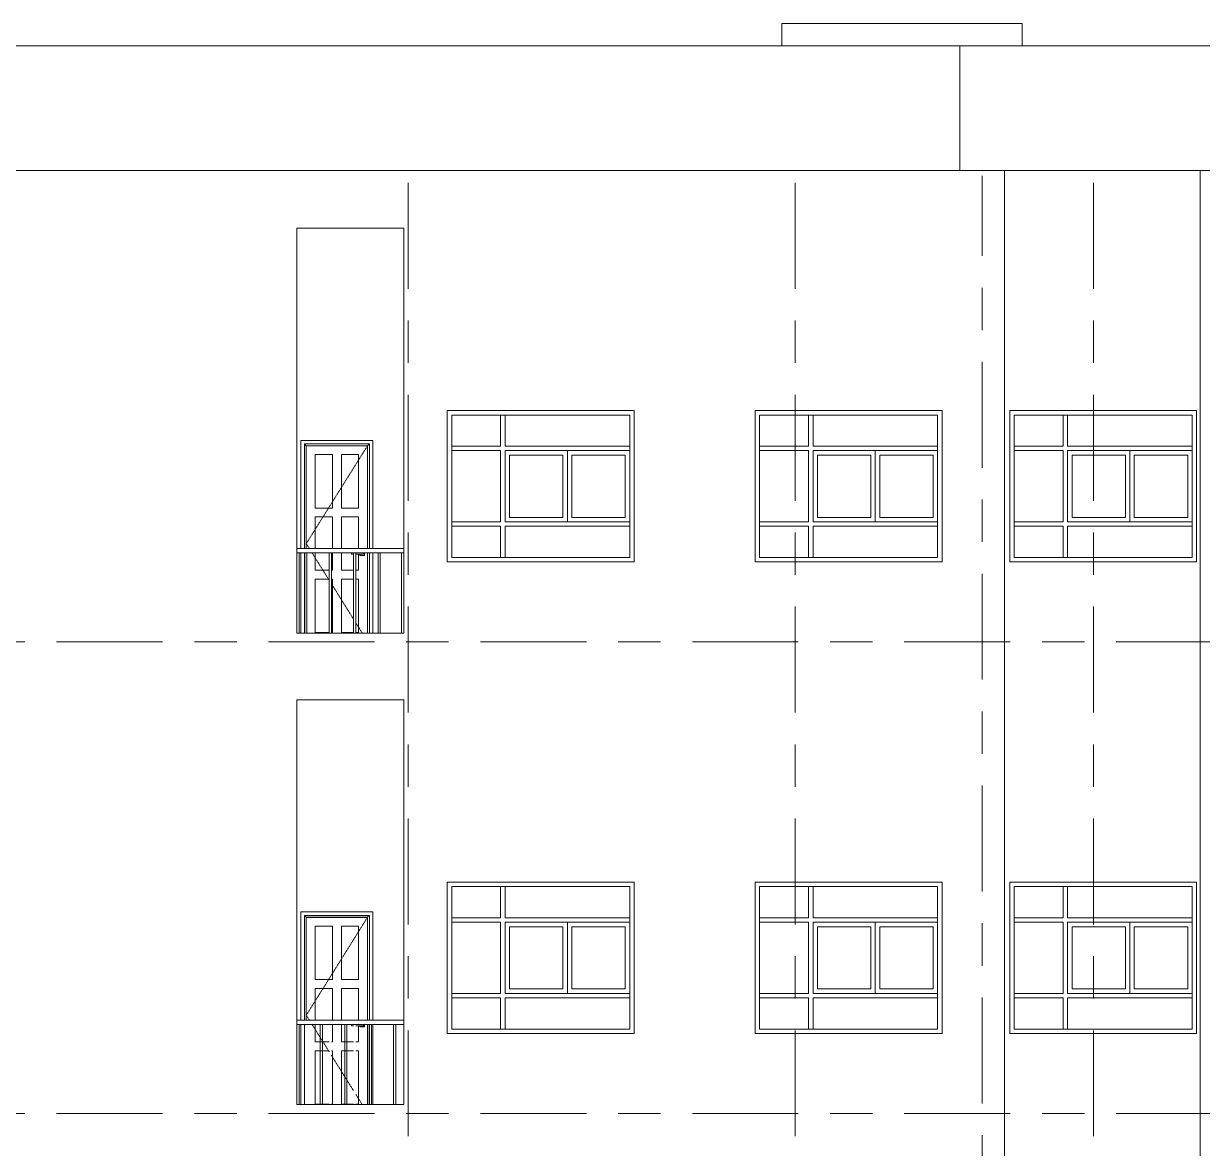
# Model space of a CAD drawing. Header units: millimetres. Extents: x -99196 to 15601, y -9661 to 93550.
# Drawn here: x -36721 to -23476, y 80908 to 93550 of the extents above; entities that cross this region are included whole.
import ezdxf

# ---------------------------------------------------------------- set-up
doc = ezdxf.new("R2010")
doc.units = ezdxf.units.MM
doc.linetypes.add('Centre', pattern=[31.75, 6.35, -4.7625, 15.875, -4.7625])
doc.linetypes.add('Dash 1_16_', pattern=[3.175, 1.5875, -1.5875])
for name, color, linetype, lineweight in [('A-DOOR', 31, 'Continuous', 5), ('CUA', 31, 'Continuous', 9), ('NET THAY 1', 41, 'Continuous', 5), ('NET THAY 2', 55, 'Continuous', 5), ('NET-THAY', 2, 'Continuous', 9), ('TRUC', 225, 'Continuous', 5)]:
    doc.layers.add(name, color=color, linetype=linetype, lineweight=lineweight)

# ---------------------------------------------------------------- blocks, each defined once
blk = doc.blocks.new('X-PHONG NGU 2 - X-PHONG NGU 2_Recovery_-1759957-MẶT ĐỨNG 14-1')
at = {"layer": 'CUA'}
for p, q in [((-31961, 84000), (-31961, 82300)), ((-29861, 84000), (-31961, 84000)), ((-29861, 82300), (-29861, 84000)), ((-31911, 83950), (-29911, 83950)), ((-31911, 82350), (-31911, 83950)), ((-31311, 83950), (-31361, 83950)), ((-31361, 83950), (-31361, 83600)), ((-31311, 83600), (-31311, 83950)), ((-29911, 83950), (-29911, 82350)), ((-31361, 83600), (-31911, 83600)), ((-31911, 83600), (-31911, 83550)), ((-29911, 83600), (-31311, 83600)), ((-29911, 83550), (-29911, 83600)), ((-31911, 83550), (-31361, 83550)), ((-31361, 83550), (-31361, 82750)), ((-30611, 83550), (-31311, 83550)), ((-31311, 83550), (-31311, 82750)), ((-31311, 82750), (-31311, 83550)), ((-31311, 83550), (-29911, 83550)), ((-31261, 82800), (-31261, 83500)), ((-31261, 83500), (-30661, 83500)), ((-30661, 83500), (-30661, 82800)), ((-30611, 82750), (-30611, 83550)), ((-30561, 83500), (-29961, 83500)), ((-30561, 82800), (-30561, 83500)), ((-29961, 83500), (-29961, 82800)), ((-30661, 82800), (-31261, 82800)), ((-29961, 82800), (-30561, 82800)), ((-31361, 82750), (-31911, 82750)), ((-31911, 82750), (-31911, 82700)), ((-31911, 82700), (-31361, 82700)), ((-31361, 82700), (-31361, 82350)), ((-31311, 82750), (-30611, 82750)), ((-29911, 82750), (-31311, 82750)), ((-31311, 82350), (-31311, 82700)), ((-31311, 82700), (-29911, 82700)), ((-29911, 82700), (-29911, 82750)), ((-31961, 82300), (-29861, 82300)), ((-29911, 82350), (-31911, 82350)), ((-31361, 82350), (-31311, 82350))]:
    blk.add_line(p, q, dxfattribs=at)
blk = doc.blocks.new('CUA WC - Type 1-V102-MẶT ĐỨNG 14-1')
at = {"layer": 'A-DOOR'}
for p, q in [((-32857, 88805), (-33545, 88805)), ((-33545, 88805), (-33545, 87650)), ((-32857, 87650), (-32857, 88805)), ((-33445, 88705), (-33251, 88705)), ((-33445, 88105), (-33445, 88705)), ((-33251, 88705), (-33251, 88105)), ((-33151, 88705), (-32957, 88705)), ((-33151, 88105), (-33151, 88705)), ((-32957, 88705), (-32957, 88105)), ((-33251, 88105), (-33445, 88105)), ((-32957, 88105), (-33151, 88105)), ((-33445, 88005), (-33251, 88005)), ((-33445, 87650), (-33445, 88005)), ((-33251, 88005), (-33251, 87650)), ((-33151, 88005), (-32957, 88005)), ((-33151, 87650), (-33151, 88005)), ((-32957, 88005), (-32957, 87650)), ((-33445, 87405), (-33445, 87600)), ((-33251, 87600), (-33251, 87405)), ((-33151, 87405), (-33151, 87600)), ((-32957, 87585), (-32957, 87405)), ((-32857, 86700), (-32857, 87600)), ((-33288, 87405), (-33445, 87405)), ((-33445, 87305), (-33288, 87305)), ((-33445, 86705), (-33445, 87305)), ((-33251, 87405), (-33263, 87405)), ((-33263, 87305), (-33251, 87305)), ((-33251, 87305), (-33251, 86705)), ((-33013, 87405), (-33151, 87405)), ((-33151, 87305), (-33013, 87305)), ((-33151, 86705), (-33151, 87305)), ((-32957, 87405), (-32988, 87405)), ((-32988, 87305), (-32957, 87305)), ((-32957, 87305), (-32957, 86705)), ((-33288, 86705), (-33445, 86705)), ((-33251, 86705), (-33263, 86705)), ((-33013, 86705), (-33151, 86705)), ((-32957, 86705), (-32988, 86705))]:
    blk.add_line(p, q, dxfattribs=at)
at = {"layer": 'CUA', "lineweight": 5}
for p, q in [((-33606, 88866), (-32796, 88866)), ((-33606, 87650), (-33606, 88866)), ((-33546, 88806), (-33566, 88826)), ((-33566, 88826), (-33566, 87650)), ((-33566, 88826), (-32836, 88826)), ((-33546, 88806), (-33546, 87650)), ((-32856, 88806), (-33546, 88806)), ((-32856, 88806), (-32836, 88826)), ((-32856, 87650), (-32856, 88806)), ((-32836, 88826), (-32836, 87650)), ((-32796, 88866), (-32796, 87650)), ((-33606, 86700), (-33606, 87600)), ((-33566, 87600), (-33566, 86700)), ((-33037, 87600), (-33037, 87585)), ((-33013, 87585), (-33037, 87585)), ((-32902, 87585), (-32988, 87585)), ((-32944, 87585), (-32944, 87573)), ((-32944, 87573), (-32889, 87573)), ((-32902, 87585), (-32902, 87600)), ((-32889, 87573), (-32889, 87600)), ((-32856, 86700), (-32856, 87600)), ((-32836, 87600), (-32836, 86700)), ((-32796, 87600), (-32796, 86700))]:
    blk.add_line(p, q, dxfattribs=at)
at = {"layer": 'CUA', "linetype": 'Dash 1_16_', "lineweight": 5}
for p, q in [((-32857, 88805), (-33545, 87705)), ((-33545, 87705), (-33510, 87650)), ((-33479, 87600), (-33288, 87295)), ((-33263, 87255), (-33013, 86855)), ((-32988, 86815), (-32916, 86700))]:
    blk.add_line(p, q, dxfattribs=at)
blk = doc.blocks.new('Railing - 25mm-1425477-MẶT ĐỨNG 14-1')
at = {"layer": 'NET THAY 2'}
for p, q in [((-13363, 86700), (-13363, 87600)), ((-13338, 87600), (-13338, 86700))]:
    blk.add_line(p, q, dxfattribs=at)
blk = doc.blocks.new('Railing - 25mm-V106-MẶT ĐỨNG 14-1')
at = {"layer": 'NET THAY 2'}
blk.add_line((-33626, 87600), (-33626, 86700), dxfattribs=at)
blk = doc.blocks.new('Railing - 25mm-V107-MẶT ĐỨNG 14-1')
at = {"layer": 'NET THAY 2'}
blk.add_line((-32476, 86700), (-32476, 87600), dxfattribs=at)
blk = doc.blocks.new('Railing - Railing-1970612-MẶT ĐỨNG 14-1')
for name, p in [('Railing - 25mm-V106-MẶT ĐỨNG 14-1', (0, 0)), ('Railing - 25mm-1425477-MẶT ĐỨNG 14-1', (-20200, 0)), ('Railing - 25mm-1425477-MẶT ĐỨNG 14-1', (-19925, 0)), ('Railing - 25mm-1425477-MẶT ĐỨNG 14-1', (-19650, 0)), ('Railing - 25mm-1425477-MẶT ĐỨNG 14-1', (-19375, 0)), ('Railing - 25mm-V107-MẶT ĐỨNG 14-1', (0, 0))]:
    blk.add_blockref(name, p)
blk = doc.blocks.new('Top Rail Type - Top Rail_Internal_-1970613-MẶT ĐỨNG 14-1')
at = {"layer": 'NET THAY 1'}
for p, q in [((-32451, 87650), (-33651, 87650)), ((-33651, 87600), (-32451, 87600))]:
    blk.add_line(p, q, dxfattribs=at)

msp = doc.modelspace()

# ---------------------------------------------------------------- linework, layer by layer
at = {"layer": 'NET THAY 1'}
for p, q in [((-33650.5, 82300), (-33650.5, 82350)), ((-32450.5, 82350), (-33650.5, 82350)), ((-32450.5, 82300), (-33650.5, 82300))]:
    msp.add_line(p, q, dxfattribs=at)
at = {"layer": 'NET-THAY'}
for p, q in [((-25500.5, 93550), (-28200.5, 93550)), ((-28200.5, 93550), (-28200.5, 93300)), ((-25500.5, 93300), (-25500.5, 93550)), ((-1901.4, 93300), (-39900.5, 93300)), ((-26200.5, 91900), (-26200.5, 93300)), ((-33650.5, 91250), (-32450.5, 91250)), ((-33650.5, 86700), (-33650.5, 91250)), ((-32450.5, 86700), (-32450.5, 91250)), ((-31960.5, 87500), (-31960.5, 89200)), ((-31960.5, 89200), (-29860.5, 89200)), ((-29860.5, 89200), (-29860.5, 87500)), ((-28500.5, 87500), (-28500.5, 89200)), ((-28500.5, 89200), (-26400.5, 89200)), ((-26400.5, 89200), (-26400.5, 87500)), ((-25640.4, 87500), (-25640.4, 89200)), ((-25640.4, 89200), (-23540.4, 89200)), ((-23540.4, 89200), (-23540.4, 87500)), ((-29860.5, 87500), (-31960.5, 87500)), ((-26400.5, 87500), (-28500.5, 87500)), ((-23540.4, 87500), (-25640.4, 87500)), ((-25700.4, 87100), (-25700.4, 86500)), ((-32450.5, 86700), (-33650.5, 86700)), ((-25700.5, 86550), (-25700.5, 86400)), ((-32450.5, 85950), (-33650.5, 85950)), ((-31960.5, 82200), (-31960.5, 83900)), ((-31960.5, 83900), (-29860.5, 83900)), ((-29860.5, 83900), (-29860.5, 82200)), ((-28500.6, 82200), (-28500.6, 83900)), ((-28500.6, 83900), (-26400.6, 83900)), ((-26400.6, 83900), (-26400.6, 82200)), ((-25640.5, 82200), (-25640.5, 83900)), ((-25640.5, 83900), (-23540.5, 83900)), ((-23540.5, 83900), (-23540.5, 82200)), ((-29860.5, 82200), (-31960.5, 82200)), ((-26400.6, 82200), (-28500.6, 82200)), ((-23540.5, 82200), (-25640.5, 82200))]:
    msp.add_line(p, q, dxfattribs=at)
for points in [[(-41000.5, 93300), (-1901.4, 93300)], [(-1350.5, 88271.2), (-1350.5, 91900), (-41000.5, 91900)], [(-25700.4, 91900), (-25700.5, 21250)], [(-23500.5, 21250), (-23500.5, 91900)], [(-32450.5, 81400), (-33650.5, 81400), (-33650.5, 85950)], [(-32450.5, 81400), (-32450.5, 85950)]]:
    msp.add_lwpolyline(points, dxfattribs=at)
at = {"layer": 'TRUC', "linetype": 'Centre', "ltscale": 75}
for p, q in [((-99096.4, 91900), (15600.6, 91900)), ((-32400.5, -5514.5), (-32400.5, 91838.4)), ((-28050.5, -5514.5), (-28050.5, 91838.4)), ((-25950.5, -7525.8), (-25950.5, 91838.4)), ((-24700.5, -5514.5), (-24700.5, 91838.4)), ((-99096.4, 86600), (15600.6, 86600)), ((-99096.4, 81300), (15600.6, 81300))]:
    msp.add_line(p, q, dxfattribs=at)

# ---------------------------------------------------------------- block references
at = {"extrusion": (0, 0, -1), "zscale": -1}
for p in [(46988.6, -5300), (46726.1, -5300), (46451.1, -5300), (46176.1, -5300), (45901.1, -5300)]:
    msp.add_blockref('Railing - 25mm-1425477-MẶT ĐỨNG 14-1', p, dxfattribs=at)
at = {"layer": 'CUA'}
for name, p in [('X-PHONG NGU 2 - X-PHONG NGU 2_Recovery_-1759957-MẶT ĐỨNG 14-1', (0, 5200)), ('X-PHONG NGU 2 - X-PHONG NGU 2_Recovery_-1759957-MẶT ĐỨNG 14-1', (3460.1, 5200)), ('X-PHONG NGU 2 - X-PHONG NGU 2_Recovery_-1759957-MẶT ĐỨNG 14-1', (6320.1, 5200)), ('CUA WC - Type 1-V102-MẶT ĐỨNG 14-1', (0, 0)), ('X-PHONG NGU 2 - X-PHONG NGU 2_Recovery_-1759957-MẶT ĐỨNG 14-1', (0, -100)), ('X-PHONG NGU 2 - X-PHONG NGU 2_Recovery_-1759957-MẶT ĐỨNG 14-1', (3459.9, -100)), ('X-PHONG NGU 2 - X-PHONG NGU 2_Recovery_-1759957-MẶT ĐỨNG 14-1', (6320, -100)), ('CUA WC - Type 1-V102-MẶT ĐỨNG 14-1', (0, -5300))]:
    msp.add_blockref(name, p, dxfattribs=at)
at = {"layer": 'NET THAY 1'}
for name in ['Top Rail Type - Top Rail_Internal_-1970613-MẶT ĐỨNG 14-1', 'Railing - Railing-1970612-MẶT ĐỨNG 14-1']:
    msp.add_blockref(name, (0, 0), dxfattribs=at)

doc.saveas('drawing.dxf')
